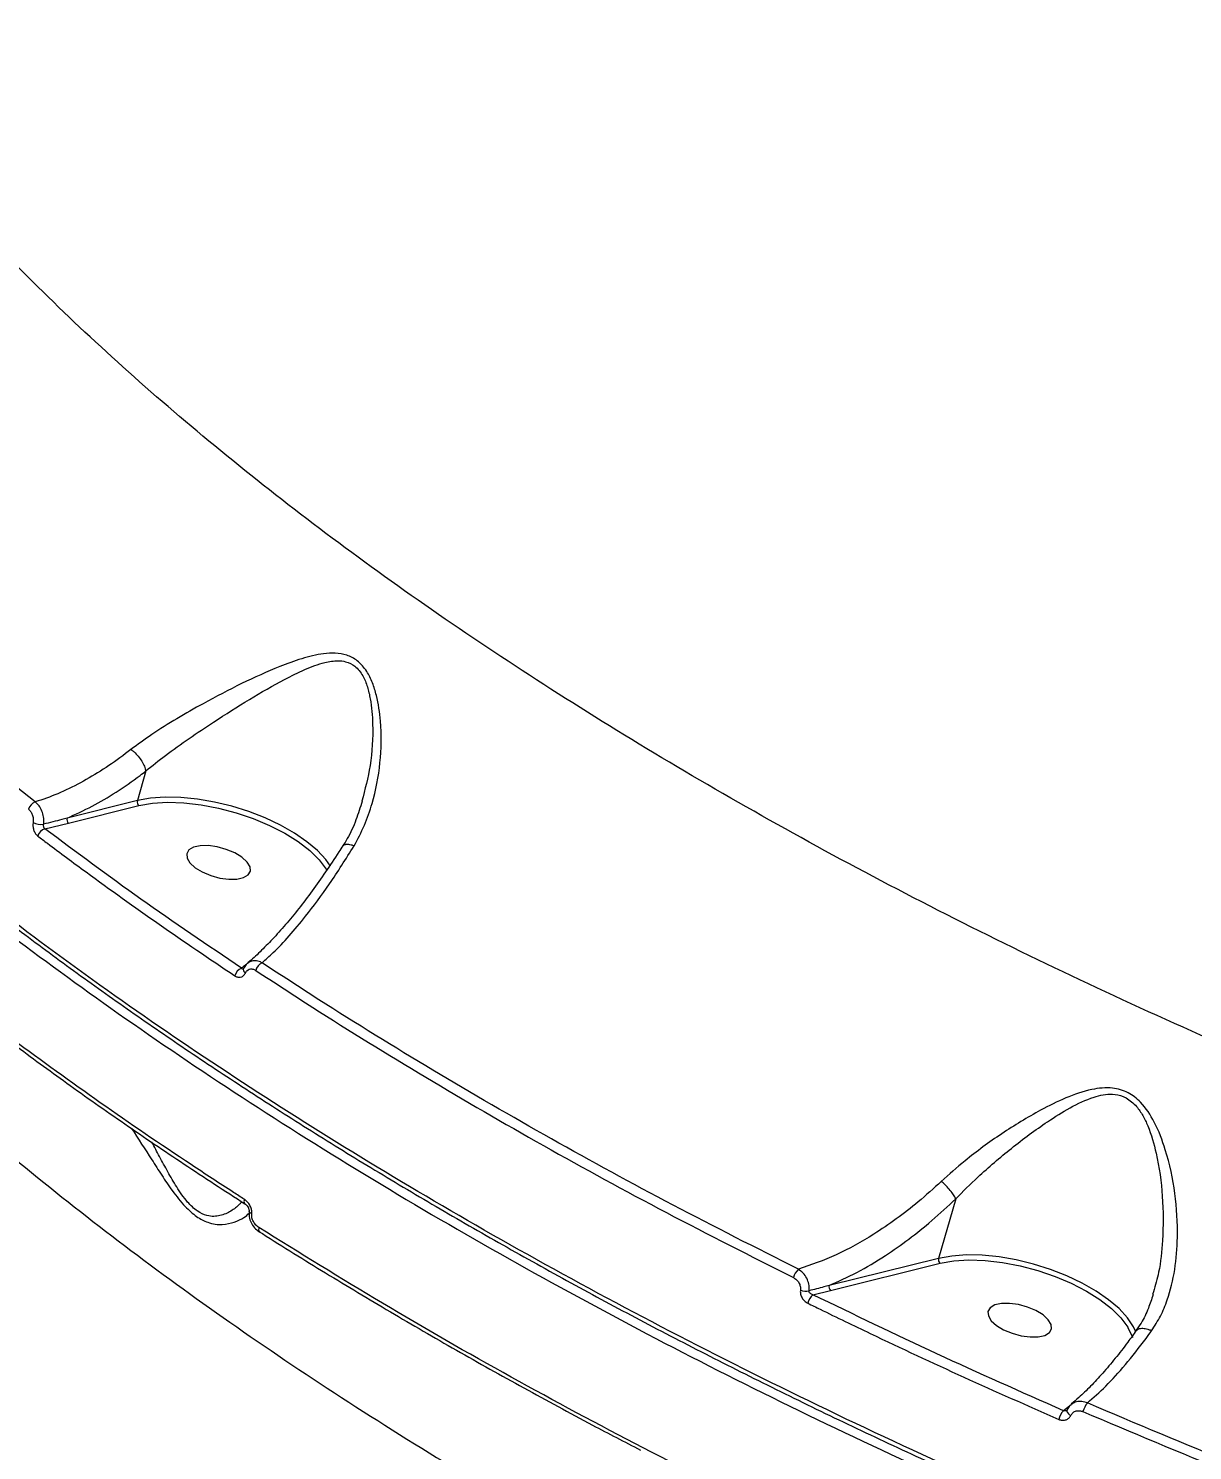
# Model space of a CAD drawing. Header units: millimetres. Extents: x -6879 to 7341, y -8047 to 7187.
# Drawn here: x -1284.6 to -1126.1, y 3109.1 to 3302.8 of the extents above; entities that cross this region are included whole.
import ezdxf

# ---------------------------------------------------------------- set-up
doc = ezdxf.new("R2010")
doc.units = ezdxf.units.MM
for name, color, linetype in [('DIKOM_ОБЪЕКТ', 7, 'Continuous'), ('DIKOM_РАЗМЕР_ЗОНА', 7, 'Continuous'), ('DIKOM_РАЗМЕР_ОБЪЕКТА', 7, 'Continuous')]:
    doc.layers.add(name, color=color, linetype=linetype)
doc.styles.add('style1', font='arial.ttf', dxfattribs={"width": 0.8})
doc.dimstyles.new('1-50', dxfattribs={"dimtxt": 300, "dimasz": 200, "dimexe": 100, "dimexo": 0, "dimgap": 100, "dimtad": 0, "dimdec": 0, "dimtxsty": 'style1', "dimcen": 0, "dimclrd": 7, "dimclre": 7, "dimadec": 1, "dimazin": 2, "dimtfac": 1, "dimtdec": 0, "dimtmove": 1, "dimatfit": 3, "dimfxl": 0, "dimlwd": 25, "dimlwe": 18, "dimarcsym": 0})

# ---------------------------------------------------------------- blocks, each defined once
blk = doc.blocks.new('*D20')
at = {"layer": 'Defpoints', "color": 0, "transparency": 16777216}
for p in [(-335.47, 4138.44), (-5198.79, -5966.88), (-1568.13, -5966.88)]:
    blk.add_point(p, dxfattribs=at)
at = {"layer": 'DIKOM_РАЗМЕР_ОБЪЕКТА', "color": 7, "lineweight": 18, "transparency": 16777216}
for p, q in [((-335.47, 4138.44), (-5298.79, 4138.44)), ((-1568.13, -5966.88), (-5298.79, -5966.88))]:
    blk.add_line(p, q, dxfattribs=at)
at = {"layer": 'DIKOM_РАЗМЕР_ОБЪЕКТА', "color": 7, "lineweight": 25, "transparency": 16777216}
for p, q in [((-5198.79, 3938.44), (-5198.79, -81.84)), ((-5198.79, -5766.88), (-5198.79, -1161.62))]:
    blk.add_line(p, q, dxfattribs=at)
at = {"layer": 'DIKOM_РАЗМЕР_ОБЪЕКТА', "color": 7, "transparency": 16777216}
for points in [[(-5232.12, 3938.44), (-5165.46, 3938.44), (-5198.79, 4138.44)], [(-5232.12, -5766.88), (-5165.46, -5766.88), (-5198.79, -5966.88)]]:
    blk.add_solid(points, dxfattribs=at)
at = {"layer": 'DIKOM_РАЗМЕР_ОБЪЕКТА', "color": 0, "transparency": 16777216, "insert": (-5198.79, -621.73), "char_height": 300, "attachment_point": 5, "rotation": 90, "style": 'style1'}
blk.add_mtext('10100', dxfattribs=at)
blk = doc.blocks.new('*D19')
at = {"layer": 'Defpoints', "color": 0, "transparency": 16777216}
for p in [(5624.04, 6094.27), (-4435.35, 2864.29), (5624.04, -2640.11)]:
    blk.add_point(p, dxfattribs=at)
at = {"layer": 'DIKOM_РАЗМЕР_ОБЪЕКТА', "color": 7, "lineweight": 18, "transparency": 16777216}
for p, q in [((-4435.35, 2864.29), (-4435.35, 6194.27)), ((5624.04, -2640.11), (5624.04, 6194.27))]:
    blk.add_line(p, q, dxfattribs=at)
at = {"layer": 'DIKOM_РАЗМЕР_ОБЪЕКТА', "color": 7, "lineweight": 25, "transparency": 16777216}
for p, q in [((-4235.35, 6094.27), (2113.67, 6094.27)), ((5424.04, 6094.27), (3193.46, 6094.27))]:
    blk.add_line(p, q, dxfattribs=at)
at = {"layer": 'DIKOM_РАЗМЕР_ОБЪЕКТА', "color": 7, "transparency": 16777216}
for points in [[(-4235.35, 6127.6), (-4235.35, 6060.94), (-4435.35, 6094.27)], [(5424.04, 6127.6), (5424.04, 6060.94), (5624.04, 6094.27)]]:
    blk.add_solid(points, dxfattribs=at)
at = {"layer": 'DIKOM_РАЗМЕР_ОБЪЕКТА', "color": 0, "transparency": 16777216, "insert": (2653.56, 6094.27), "char_height": 300, "attachment_point": 5, "style": 'style1'}
blk.add_mtext('10100', dxfattribs=at)
blk = doc.blocks.new('*D18')
at = {"layer": 'Defpoints', "color": 0, "transparency": 16777216}
for p in [(-342.29, 5666.7), (-6681.79, -8047.27), (-1651.48, -8047.27)]:
    blk.add_point(p, dxfattribs=at)
at = {"layer": 'DIKOM_РАЗМЕР_ЗОНА', "color": 7, "lineweight": 18, "transparency": 16777216}
for p, q in [((-342.29, 5666.7), (-6781.79, 5666.7)), ((-1651.48, -8047.27), (-6781.79, -8047.27))]:
    blk.add_line(p, q, dxfattribs=at)
at = {"layer": 'DIKOM_РАЗМЕР_ЗОНА', "color": 7, "lineweight": 25, "transparency": 16777216}
for p, q in [((-6681.79, 5466.7), (-6681.79, -340.84)), ((-6681.79, -7847.27), (-6681.79, -1420.62))]:
    blk.add_line(p, q, dxfattribs=at)
at = {"layer": 'DIKOM_РАЗМЕР_ЗОНА', "color": 7, "transparency": 16777216}
for points in [[(-6715.12, 5466.7), (-6648.46, 5466.7), (-6681.79, 5666.7)], [(-6715.12, -7847.27), (-6648.46, -7847.27), (-6681.79, -8047.27)]]:
    blk.add_solid(points, dxfattribs=at)
at = {"layer": 'DIKOM_РАЗМЕР_ЗОНА', "color": 0, "transparency": 16777216, "insert": (-6681.79, -880.73), "char_height": 300, "attachment_point": 5, "rotation": 90, "style": 'style1'}
blk.add_mtext('13700', dxfattribs=at)
blk = doc.blocks.new('*D17')
at = {"layer": 'Defpoints', "color": 0, "transparency": 16777216}
for p in [(-5935.35, 6990.27), (-5935.35, 998.27), (7340.79, -2830.86)]:
    blk.add_point(p, dxfattribs=at)
at = {"layer": 'DIKOM_РАЗМЕР_ЗОНА', "color": 7, "lineweight": 18, "transparency": 16777216}
for p, q in [((-5935.35, 998.27), (-5935.35, 7090.27)), ((7340.79, -2830.86), (7340.79, 7090.27))]:
    blk.add_line(p, q, dxfattribs=at)
at = {"layer": 'DIKOM_РАЗМЕР_ЗОНА', "color": 7, "lineweight": 25, "transparency": 16777216}
for p, q in [((-5735.35, 6990.27), (2016.67, 6990.27)), ((7140.79, 6990.27), (3096.46, 6990.27))]:
    blk.add_line(p, q, dxfattribs=at)
at = {"layer": 'DIKOM_РАЗМЕР_ЗОНА', "color": 7, "transparency": 16777216}
for points in [[(-5735.35, 7023.6), (-5735.35, 6956.94), (-5935.35, 6990.27)], [(7140.79, 7023.6), (7140.79, 6956.94), (7340.79, 6990.27)]]:
    blk.add_solid(points, dxfattribs=at)
at = {"layer": 'DIKOM_РАЗМЕР_ЗОНА', "color": 0, "transparency": 16777216, "insert": (2556.56, 6990.27), "char_height": 300, "attachment_point": 5, "style": 'style1'}
blk.add_mtext('13300', dxfattribs=at)

msp = doc.modelspace()

# ---------------------------------------------------------------- linework, layer by layer
at = {"layer": 'DIKOM_ОБЪЕКТ', "color": 7, "linetype": 'Continuous', "lineweight": 15}
for p, q in [((-1268.64, 3201.64), (-1269.8, 3197.6)), ((-1269.8, 3197.6), (-1279.38, 3195.22)), ((-1279.16, 3194.55), (-1269.59, 3196.93)), ((-1282.39, 3193.77), (-1279.16, 3194.55)), ((-1158.34, 3143.35), (-1160.67, 3135.24)), ((-1254.55, 3141.68), (-1254.56, 3141.48)), ((-1253.15, 3138.82), (-1253.12, 3138.81)), ((-1160.67, 3135.24), (-1175.59, 3131.54)), ((-1175.37, 3130.87), (-1160.45, 3134.57)), ((-1177.78, 3130.29), (-1175.37, 3130.87)), ((-1131.41, 3130.68), (-1131.51, 3130.31)), ((-1142.63, 3115.27), (-1143.67, 3114.49))]:
    msp.add_line(p, q, dxfattribs=at)
at = {"layer": 'DIKOM_ОБЪЕКТ', "color": 7, "linetype": 'Continuous', "lineweight": 15, "flags": 128}
for points in [[(-1243.49, 3188.66), (-1244.13, 3189.56), (-1245.27, 3190.8), (-1246.7, 3192.01), (-1248.39, 3193.17), (-1250.3, 3194.26), (-1252.39, 3195.24), (-1254.61, 3196.1), (-1256.92, 3196.83), (-1259.27, 3197.39), (-1261.6, 3197.79), (-1263.86, 3198.02), (-1266.02, 3198.06), (-1268.01, 3197.92), (-1269.8, 3197.6)], [(-1269.59, 3196.93), (-1267.75, 3197.25), (-1265.69, 3197.38), (-1263.47, 3197.31), (-1261.13, 3197.04), (-1258.74, 3196.59), (-1256.34, 3195.96), (-1254.01, 3195.17), (-1251.78, 3194.23), (-1249.73, 3193.17), (-1247.89, 3192.02), (-1246.31, 3190.8), (-1245.03, 3189.54), (-1244.08, 3188.27), (-1244.01, 3188.16)], [(-1263.08, 3190.37), (-1263.03, 3189.76), (-1262.63, 3189.11), (-1261.92, 3188.46), (-1260.95, 3187.88), (-1259.8, 3187.39), (-1258.56, 3187.05), (-1257.34, 3186.88), (-1256.23, 3186.9), (-1255.33, 3187.11), (-1254.7, 3187.48), (-1254.4, 3187.98), (-1254.45, 3188.59), (-1254.85, 3189.24), (-1255.56, 3189.89), (-1256.54, 3190.48), (-1257.68, 3190.96), (-1258.92, 3191.3), (-1260.14, 3191.47), (-1261.25, 3191.45), (-1262.15, 3191.25), (-1262.78, 3190.88), (-1263.08, 3190.37)], [(-1255.35, 3174.7), (-1255.36, 3174.67), (-1255.37, 3174.63)], [(-1255.24, 3143.29), (-1255.27, 3143.13), (-1255.28, 3142.98), (-1255.26, 3142.85), (-1255.22, 3142.75), (-1255.15, 3142.68), (-1255.14, 3142.66)], [(-1254.22, 3141.33), (-1254.31, 3141.38), (-1254.39, 3141.42), (-1254.45, 3141.46), (-1254.5, 3141.51), (-1254.54, 3141.56), (-1254.57, 3141.61), (-1254.58, 3141.65), (-1254.58, 3141.7)], [(-1253.24, 3139.45), (-1253.27, 3139.29), (-1253.28, 3139.15), (-1253.27, 3139.02), (-1253.23, 3138.92), (-1253.17, 3138.84), (-1253.15, 3138.82)], [(-1133.85, 3125.32), (-1134.13, 3125.91), (-1134.95, 3127.15), (-1136.08, 3128.39), (-1137.51, 3129.61), (-1139.19, 3130.78), (-1141.1, 3131.87), (-1143.19, 3132.86), (-1145.42, 3133.73), (-1147.74, 3134.46), (-1150.09, 3135.03), (-1152.43, 3135.43), (-1154.71, 3135.66), (-1156.87, 3135.7), (-1158.87, 3135.56), (-1160.67, 3135.24)], [(-1160.45, 3134.57), (-1158.61, 3134.89), (-1156.54, 3135.02), (-1154.31, 3134.95), (-1151.96, 3134.68), (-1149.56, 3134.22), (-1147.16, 3133.59), (-1144.81, 3132.79), (-1142.59, 3131.84), (-1140.53, 3130.78), (-1138.69, 3129.62), (-1137.12, 3128.39), (-1135.84, 3127.12), (-1134.9, 3125.85), (-1134.87, 3125.8)], [(-1153.94, 3128.01), (-1153.89, 3127.41), (-1153.5, 3126.75), (-1152.78, 3126.11), (-1151.81, 3125.52), (-1150.66, 3125.03), (-1149.43, 3124.69), (-1148.21, 3124.53), (-1147.1, 3124.55), (-1146.2, 3124.75), (-1145.57, 3125.12), (-1145.27, 3125.63), (-1145.32, 3126.23), (-1145.72, 3126.88), (-1146.43, 3127.53), (-1147.4, 3128.12), (-1148.55, 3128.6), (-1149.79, 3128.94), (-1151.01, 3129.11), (-1152.11, 3129.09), (-1153.02, 3128.89), (-1153.64, 3128.52), (-1153.94, 3128.01)], [(-1134.87, 3125.8), (-1134.32, 3124.6), (-1134.27, 3124.44)], [(-1143.18, 3114.59), (-1143.2, 3114.52), (-1143.19, 3114.41), (-1143.15, 3114.3), (-1143.07, 3114.18), (-1142.96, 3114.05), (-1142.82, 3113.94), (-1142.66, 3113.83)]]:
    msp.add_lwpolyline(points, dxfattribs=at)
at = {"layer": 'DIKOM_ОБЪЕКТ', "color": 7, "linetype": 'Continuous', "lineweight": 15}
for centre, radius, start, end in [((-1283.21, 3196.02), 1.48, 109.3477, 163.7657), ((-1269.18, 3197.43), 0.644, 164.7721, 231.1386), ((-1278.76, 3195.05), 0.644, 164.7737, 231.1369), ((-1282.95, 3196.77), 2.41, 244.1507, 278.9793), ((-1281.94, 3192.37), 1.47, 107.7617, 164.1655), ((-1252.1, 3174.03), 1.64, 116.0566, 164.3933), ((-1254.98, 3173.31), 1.6, 113.6453, 164.7415), ((-1254.73, 3174.64), 0.645, 180.3998, 235.6093), ((-1160.05, 3135.07), 0.645, 164.8349, 231.1134), ((-1178.21, 3132.03), 2.32, 131.8249, 165.037), ((-1174.97, 3131.37), 0.645, 164.8064, 231.105), ((-1178.77, 3132.95), 2.18, 250.842, 282.2151), ((-1176.29, 3128.56), 2.28, 130.7961, 165.4783), ((-1138.01, 3113.56), 3.1, 140.4236, 164.9547), ((-1141.49, 3112.56), 2.91, 138.5113, 165.3473)]:
    msp.add_arc(centre, radius, start, end, dxfattribs=at)
for points, knots in [([(-871.42, 3099.73), (-877.34, 3100.29), (-889.18, 3101.43), (-907.2, 3103.72), (-925.33, 3106.44), (-943.82, 3109.67), (-962.61, 3113.4), (-981.67, 3117.67), (-1000.69, 3122.39), (-1020.26, 3127.73), (-1040.31, 3133.75), (-1060.8, 3140.48), (-1081.02, 3147.71), (-1100.88, 3155.39), (-1120.29, 3163.5), (-1139.17, 3172.01), (-1157.47, 3180.89), (-1175.17, 3190.14), (-1192.25, 3199.73), (-1208.62, 3209.6), (-1224.22, 3219.73), (-1238.96, 3230.06), (-1252.82, 3240.58), (-1265.78, 3251.27), (-1277.83, 3262.11), (-1288.91, 3273.04), (-1298.97, 3284.01), (-1308.13, 3295.2), (-1316.29, 3306.57), (-1323.38, 3318.09), (-1329.24, 3329.54), (-1333.79, 3340.85), (-1337.16, 3352.02), (-1338.3, 3359.28), (-1338.87, 3362.9)], [0, 0, 0, 0, 0.027767, 0.055566, 0.083366, 0.111132, 0.140037, 0.16898, 0.197923, 0.226828, 0.258637, 0.290548, 0.32251, 0.354472, 0.386382, 0.418192, 0.449895, 0.4817, 0.513556, 0.545411, 0.577215, 0.608919, 0.640548, 0.672276, 0.704055, 0.735834, 0.767563, 0.799191, 0.832594, 0.866027, 0.89943, 0.932943, 0.966486, 1, 1, 1, 1]), ([(-1390.64, 3323.44), (-1390.5, 3322.24), (-1390.15, 3319.22), (-1389.25, 3314.32), (-1387.97, 3308.73), (-1386.37, 3303.1), (-1384.46, 3297.4), (-1382.25, 3291.65), (-1379.73, 3285.84), (-1376.91, 3279.98), (-1373.78, 3274.08), (-1370.37, 3268.17), (-1366.68, 3262.26), (-1362.72, 3256.37), (-1358.49, 3250.48), (-1353.98, 3244.59), (-1349.19, 3238.71), (-1344.12, 3232.83), (-1338.78, 3226.95), (-1333.16, 3221.07), (-1327.25, 3215.18), (-1321.06, 3209.29), (-1314.61, 3203.41), (-1307.91, 3197.56), (-1301, 3191.78), (-1293.88, 3186.05), (-1286.54, 3180.39), (-1279, 3174.79), (-1271.24, 3169.24), (-1263.26, 3163.75), (-1255.06, 3158.31), (-1246.65, 3152.92), (-1238, 3147.58), (-1229.13, 3142.29), (-1220.05, 3137.06), (-1210.79, 3131.91), (-1201.39, 3126.85), (-1191.87, 3121.91), (-1182.22, 3117.08), (-1172.45, 3112.35), (-1162.55, 3107.72), (-1152.52, 3103.2), (-1142.35, 3098.77), (-1132.04, 3094.45), (-1121.59, 3090.23), (-1111, 3086.1), (-1100.27, 3082.07), (-1089.44, 3078.17), (-1078.56, 3074.39), (-1067.65, 3070.75), (-1056.72, 3067.26), (-1045.77, 3063.91), (-1034.78, 3060.7), (-1023.76, 3057.63), (-1012.71, 3054.69), (-1001.62, 3051.89), (-990.48, 3049.23), (-979.3, 3046.7), (-968.08, 3044.31), (-956.84, 3042.06), (-945.64, 3039.97), (-934.51, 3038.03), (-923.46, 3036.26), (-912.5, 3034.65), (-901.6, 3033.2), (-890.78, 3031.9), (-880.03, 3030.77), (-869.34, 3029.79), (-858.71, 3028.97), (-848.14, 3028.31), (-837.63, 3027.81), (-827.89, 3027.48), (-821.72, 3027.39), (-818.98, 3027.34)], [0, 0, 0, 0, 0.009264, 0.023336, 0.037414, 0.051507, 0.065631, 0.079803, 0.094036, 0.108346, 0.122702, 0.137003, 0.151234, 0.165412, 0.179551, 0.193669, 0.20778, 0.221898, 0.236038, 0.250212, 0.26444, 0.278734, 0.293092, 0.307428, 0.321679, 0.33587, 0.350016, 0.364133, 0.378239, 0.392348, 0.406473, 0.420628, 0.43483, 0.449095, 0.463434, 0.477775, 0.492042, 0.506244, 0.520396, 0.534516, 0.548618, 0.56272, 0.576833, 0.590973, 0.605155, 0.619396, 0.63371, 0.648053, 0.662341, 0.676558, 0.690722, 0.704848, 0.718952, 0.733051, 0.747159, 0.761288, 0.775455, 0.789675, 0.803965, 0.818311, 0.832628, 0.846866, 0.861045, 0.875182, 0.889293, 0.903393, 0.9175, 0.931623, 0.945779, 0.959983, 0.974254, 0.988595, 1, 1, 1, 1]), ([(-818.57, 3027.82), (-822.64, 3027.9), (-833.6, 3028.1), (-851.86, 3028.97), (-873.39, 3030.6), (-895.48, 3032.92), (-918.06, 3035.92), (-941.06, 3039.63), (-964, 3043.95), (-986.77, 3048.87), (-1009.32, 3054.33), (-1032.02, 3060.43), (-1054.78, 3067.17), (-1077.52, 3074.54), (-1099.76, 3082.39), (-1121.41, 3090.67), (-1142.44, 3099.33), (-1163.18, 3108.53), (-1183.55, 3118.24), (-1203.47, 3128.45), (-1222.5, 3138.94), (-1240.59, 3149.65), (-1257.72, 3160.54), (-1274.18, 3171.8), (-1289.86, 3183.39), (-1304.71, 3195.29), (-1318.39, 3207.23), (-1330.87, 3219.16), (-1342.18, 3231.06), (-1352.49, 3243.11), (-1361.73, 3255.27), (-1369.83, 3267.51), (-1376.32, 3279.05), (-1381.4, 3289.86), (-1385.29, 3299.95), (-1388.19, 3309.93), (-1389.93, 3317.87), (-1390.37, 3322.41), (-1390.49, 3323.73)], [0, 0, 0, 0, 0.016921, 0.045587, 0.074275, 0.10294, 0.132439, 0.161961, 0.191459, 0.220124, 0.248812, 0.277478, 0.306976, 0.336498, 0.365997, 0.394662, 0.42335, 0.452016, 0.481514, 0.511036, 0.540534, 0.5692, 0.597888, 0.626553, 0.656052, 0.685574, 0.715072, 0.743738, 0.772425, 0.801091, 0.830589, 0.860111, 0.88961, 0.914559, 0.939537, 0.964515, 0.98973, 1, 1, 1, 1]), ([(-1379.15, 3282.38), (-1378.02, 3280.07), (-1374.95, 3273.85), (-1368.96, 3263.63), (-1360.91, 3251.73), (-1351.6, 3239.68), (-1341.03, 3227.52), (-1329.21, 3215.28), (-1316.39, 3203.25), (-1302.64, 3191.45), (-1288.06, 3179.92), (-1272.39, 3168.47), (-1255.66, 3157.14), (-1237.89, 3145.97), (-1219.47, 3135.22), (-1200.49, 3124.9), (-1181.02, 3115.04), (-1160.77, 3105.48), (-1139.75, 3096.26), (-1118.04, 3087.42), (-1096.35, 3079.25), (-1074.8, 3071.75), (-1053.47, 3064.91), (-1031.75, 3058.5), (-1009.69, 3052.58), (-987.37, 3047.18), (-964.96, 3042.34), (-942.54, 3038.09), (-920.17, 3034.45), (-897.78, 3031.42), (-875.46, 3029.03), (-853.28, 3027.3), (-831.73, 3026.28), (-810.87, 3025.94), (-790.74, 3026.27), (-771.02, 3027.27), (-751.79, 3028.96), (-733.15, 3031.37), (-716.49, 3034.2), (-706.4, 3036.47), (-701.93, 3037.47)], [0, 0, 0, 0, 0.015652, 0.042167, 0.068704, 0.09522, 0.122506, 0.149814, 0.1771, 0.203616, 0.230153, 0.256669, 0.283955, 0.311263, 0.338549, 0.365065, 0.391602, 0.418118, 0.445404, 0.472712, 0.499999, 0.52556, 0.551139, 0.576701, 0.602949, 0.629218, 0.655466, 0.681983, 0.708519, 0.735035, 0.762321, 0.78963, 0.816916, 0.843432, 0.869969, 0.896485, 0.923771, 0.951079, 0.978365, 1, 1, 1, 1]), ([(-1283.7, 3197.42), (-1288.35, 3201.05), (-1297.65, 3208.32), (-1310.52, 3219.45), (-1322.64, 3230.71), (-1329.92, 3238.3), (-1333.56, 3242.1)], [0, 0, 0, 0, 0.248596, 0.497189, 0.748597, 1, 1, 1, 1]), ([(-1240.29, 3191.43), (-1239.79, 3192.35), (-1238.8, 3194.2), (-1237.52, 3197.96), (-1236.58, 3202.73), (-1236.51, 3207.74), (-1237.04, 3211.41), (-1237.74, 3213.67), (-1238.55, 3215.33), (-1239.73, 3216.7), (-1241.24, 3217.49), (-1242.83, 3217.74), (-1244.88, 3217.61), (-1247.41, 3217), (-1251.1, 3215.63), (-1255.58, 3213.61), (-1260.3, 3211.14), (-1264.42, 3208.79), (-1267.79, 3206.69), (-1269.75, 3205.25), (-1270.67, 3204.57)], [0, 0, 0, 0, 0.051929, 0.10389, 0.195155, 0.286404, 0.343702, 0.373133, 0.402472, 0.436683, 0.467111, 0.496978, 0.526968, 0.580891, 0.634953, 0.726589, 0.818131, 0.881057, 0.943892, 1, 1, 1, 1]), ([(-1268.64, 3201.65), (-1268.64, 3201.65), (-1267.79, 3202.35), (-1265.88, 3203.86), (-1262.75, 3206.09), (-1258.9, 3208.66), (-1254.53, 3211.44), (-1250.4, 3213.8), (-1247.01, 3215.51), (-1244.59, 3216.41), (-1242.71, 3216.72), (-1241.31, 3216.57), (-1240.07, 3215.97), (-1239.06, 3214.69), (-1238.43, 3213.11), (-1237.92, 3210.91), (-1237.63, 3207.3), (-1237.9, 3202.55), (-1238.8, 3199.12), (-1239.22, 3197.51)], [0, 0, 0, 0, 0.000036, 0.063835, 0.136359, 0.20898, 0.31494, 0.420984, 0.48207, 0.542979, 0.583287, 0.607033, 0.638224, 0.673505, 0.705195, 0.73703, 0.801459, 0.906715, 1, 1, 1, 1]), ([(-1270.67, 3204.57), (-1270.91, 3204.38), (-1272.17, 3203.41), (-1274.46, 3201.81), (-1277.55, 3199.98), (-1280.66, 3198.46), (-1282.68, 3197.77), (-1283.7, 3197.42)], [0, 0, 0, 0, 0.056392, 0.288293, 0.522766, 0.760002, 1, 1, 1, 1]), ([(-1270.67, 3204.57), (-1270.64, 3204.55), (-1270.5, 3204.45), (-1270.16, 3204.17), (-1269.67, 3203.66), (-1269.17, 3202.97), (-1268.79, 3202.26), (-1268.69, 3201.85), (-1268.64, 3201.65)], [0, 0, 0, 0, 0.035008, 0.155231, 0.366448, 0.577623, 0.788811, 1, 1, 1, 1]), ([(-1279.38, 3195.22), (-1278.24, 3195.74), (-1276.03, 3196.73), (-1272.68, 3198.72), (-1270.24, 3200.41), (-1268.9, 3201.44), (-1268.64, 3201.64)], [0, 0, 0, 0, 0.320825, 0.62236, 0.927227, 1, 1, 1, 1]), ([(-1268.64, 3201.64), (-1268.64, 3201.65), (-1268.64, 3201.65), (-1268.64, 3201.65), (-1268.64, 3201.65)], [0, 0, 0, 0, 0.677022, 1, 1, 1, 1]), ([(-1336.75, 3200.23), (-1333.9, 3196.57), (-1328.17, 3189.23), (-1318.24, 3178.22), (-1307.36, 3167.25), (-1295.5, 3156.35), (-1282.72, 3145.58), (-1269.07, 3134.98), (-1254.53, 3124.56), (-1239.16, 3114.35), (-1223.01, 3104.36), (-1206.15, 3094.65), (-1188.67, 3085.26), (-1170.61, 3076.22), (-1151.98, 3067.55), (-1132.84, 3059.26), (-1113.24, 3051.38), (-1093.28, 3043.93), (-1073.05, 3036.95), (-1052.61, 3030.47), (-1031.98, 3024.51), (-1011.19, 3019.06), (-990.34, 3014.14), (-969.51, 3009.77), (-948.79, 3005.98), (-928.25, 3002.76), (-907.92, 3000.15), (-887.82, 2998.14), (-868.04, 2996.72), (-848.66, 2995.91), (-829.77, 2995.7), (-812.82, 2996.07), (-797.66, 2996.86), (-788.75, 2997.64), (-784.3, 2998.03)], [0, 0, 0, 0, 0.0315564, 0.0632126, 0.0949195, 0.1266264, 0.1582826, 0.1898393, 0.2213971, 0.2530543, 0.2847621, 0.3164699, 0.348127, 0.3796848, 0.411265, 0.4429441, 0.4746741, 0.5064039, 0.5380836, 0.5696639, 0.601295, 0.6330254, 0.6648062, 0.6965876, 0.7283184, 0.7599498, 0.7916592, 0.8234678, 0.8553268, 0.8871861, 0.9189951, 0.9507051, 0.9753526, 1, 1, 1, 1]), ([(-1282.57, 3194.39), (-1282.56, 3194.44), (-1282.52, 3194.76), (-1282.54, 3195.38), (-1282.77, 3196.2), (-1283.16, 3196.94), (-1283.52, 3197.26), (-1283.7, 3197.42)], [0, 0, 0, 0, 0.048512, 0.286724, 0.524685, 0.762282, 1, 1, 1, 1]), ([(-1239.18, 3197.51), (-1239.44, 3196.66), (-1240, 3194.9), (-1240.9, 3192.87), (-1241.62, 3191.75), (-1241.83, 3191.42)], [0, 0, 0, 0, 0.395738, 0.820959, 1, 1, 1, 1]), ([(-1284.63, 3196.43), (-1284.53, 3196.34), (-1284.32, 3196.14), (-1284.09, 3195.7), (-1283.97, 3195.2), (-1283.96, 3194.82), (-1283.99, 3194.63), (-1284, 3194.6)], [0, 0, 0, 0, 0.237812, 0.475533, 0.713515, 0.951537, 1, 1, 1, 1]), ([(-1279.38, 3195.22), (-1279.61, 3195.16), (-1280.67, 3194.87), (-1281.74, 3194.6), (-1282.57, 3194.39)], [0, 0, 0, 0, 0.218541, 1, 1, 1, 1]), ([(-1284, 3194.6), (-1284, 3194.57), (-1284.03, 3194.38), (-1284.02, 3194.01), (-1283.9, 3193.51), (-1283.67, 3193.07), (-1283.46, 3192.87), (-1283.36, 3192.77)], [0, 0, 0, 0, 0.047933, 0.285641, 0.52364, 0.761772, 1, 1, 1, 1]), ([(-1282.39, 3193.77), (-1282.42, 3193.81), (-1282.49, 3193.87), (-1282.55, 3194.02), (-1282.58, 3194.19), (-1282.58, 3194.31), (-1282.57, 3194.38), (-1282.57, 3194.39)], [0, 0, 0, 0, 0.238596, 0.476984, 0.714967, 0.952189, 1, 1, 1, 1]), ([(-1255.62, 3174.77), (-1260.24, 3177.9), (-1269.48, 3184.15), (-1278.08, 3190.56), (-1282.39, 3193.77)], [0, 0, 0, 0, 0.499452, 1, 1, 1, 1]), ([(-1283.36, 3192.77), (-1282.92, 3192.45), (-1280.76, 3190.81), (-1275.33, 3186.79), (-1266.91, 3180.74), (-1259.99, 3176.07), (-1256.52, 3173.73)], [0, 0, 0, 0, 0.050768, 0.253855, 0.6267, 1, 1, 1, 1]), ([(-1241.83, 3191.45), (-1242, 3191.17), (-1242.77, 3189.93), (-1244.16, 3187.86), (-1245.99, 3185.27), (-1247.82, 3182.87), (-1249.63, 3180.67), (-1251.4, 3178.69), (-1253.09, 3176.99), (-1254.22, 3175.93), (-1254.76, 3175.51), (-1254.79, 3175.49)], [0, 0, 0, 0, 0.038826, 0.173074, 0.308807, 0.445635, 0.583046, 0.720244, 0.856444, 0.990883, 1, 1, 1, 1]), ([(-1252.82, 3175.51), (-1252.32, 3175.96), (-1251.12, 3177.02), (-1249.14, 3179.11), (-1246.58, 3182.16), (-1243.6, 3186.17), (-1241.4, 3189.66), (-1240.29, 3191.43)], [0, 0, 0, 0, 0.1301714, 0.3081407, 0.4882752, 0.7408517, 1, 1, 1, 1]), ([(-1240.29, 3191.43), (-1240.31, 3191.44), (-1240.56, 3191.53), (-1241.02, 3191.64), (-1241.54, 3191.64), (-1241.71, 3191.49), (-1241.79, 3191.43)], [0, 0, 0, 0, 0.0353343, 0.3541756, 0.6848121, 1, 1, 1, 1]), ([(-1252.82, 3175.51), (-1252.89, 3175.55), (-1253.19, 3175.7), (-1253.72, 3175.82), (-1254.33, 3175.75), (-1254.63, 3175.53), (-1254.76, 3175.44)], [0, 0, 0, 0, 0.109401, 0.439764, 0.760695, 1, 1, 1, 1]), ([(-1179.76, 3133.76), (-1185.48, 3136.65), (-1196.94, 3142.44), (-1213.53, 3151.51), (-1229.64, 3160.84), (-1242.68, 3168.89), (-1250.25, 3173.83), (-1252.82, 3175.51)], [0, 0, 0, 0, 0.220311, 0.440624, 0.663085, 0.885547, 1, 1, 1, 1]), ([(-1256.52, 3173.73), (-1256.48, 3173.7), (-1256.31, 3173.6), (-1256, 3173.51), (-1255.63, 3173.55), (-1255.3, 3173.75), (-1255.16, 3173.98), (-1255.09, 3174.1)], [0, 0, 0, 0, 0.07961, 0.319585, 0.549812, 0.774883, 1, 1, 1, 1]), ([(-1254.98, 3175.27), (-1255, 3175.25), (-1255.22, 3175.08), (-1255.43, 3174.92), (-1255.62, 3174.77)], [0, 0, 0, 0, 0.120016, 1, 1, 1, 1]), ([(-1255.35, 3174.69), (-1255.37, 3174.68), (-1255.42, 3174.64), (-1255.51, 3174.66), (-1255.58, 3174.71), (-1255.61, 3174.76), (-1255.62, 3174.77)], [0, 0, 0, 0, 0.215148, 0.532294, 0.881983, 1, 1, 1, 1]), ([(-1255.33, 3174.76), (-1255.34, 3174.73), (-1255.36, 3174.68), (-1255.36, 3174.68), (-1255.37, 3174.68)], [0, 0, 0, 0, 0.510118, 1, 1, 1, 1]), ([(-1254.78, 3175.41), (-1254.84, 3175.37), (-1255.1, 3175.2), (-1255.24, 3174.91), (-1255.35, 3174.7)], [0, 0, 0, 0, 0.260306, 1, 1, 1, 1]), ([(-1255.09, 3174.1), (-1255.02, 3174.22), (-1254.89, 3174.46), (-1254.56, 3174.65), (-1254.19, 3174.69), (-1253.89, 3174.6), (-1253.72, 3174.5), (-1253.68, 3174.47)], [0, 0, 0, 0, 0.226371, 0.452706, 0.682336, 0.920749, 1, 1, 1, 1]), ([(-1253.68, 3174.47), (-1251.1, 3172.79), (-1243.57, 3167.87), (-1230.6, 3159.87), (-1214.52, 3150.54), (-1197.84, 3141.42), (-1186.25, 3135.56), (-1180.45, 3132.63)], [0, 0, 0, 0, 0.114455, 0.334766, 0.555075, 0.777539, 1, 1, 1, 1]), ([(-1255.24, 3143.29), (-1255.72, 3143.6), (-1258.16, 3145.17), (-1264.8, 3149.52), (-1274.96, 3156.42), (-1282.81, 3162.15), (-1286.74, 3165.02)], [0, 0, 0, 0, 0.044141, 0.220719, 0.610017, 1, 1, 1, 1]), ([(-1286.61, 3164.39), (-1284.23, 3162.63), (-1279.3, 3159), (-1271.55, 3153.56), (-1263.47, 3148.07), (-1257.91, 3144.46), (-1255.14, 3142.66)], [0, 0, 0, 0, 0.238275, 0.493, 0.746861, 1, 1, 1, 1]), ([(-1131.65, 3125.38), (-1131.23, 3126.04), (-1130.39, 3127.34), (-1129.27, 3130.1), (-1128.4, 3133.68), (-1128.02, 3138.56), (-1128.33, 3144.09), (-1129.46, 3149.41), (-1131.06, 3153.63), (-1132.8, 3156.34), (-1134.83, 3157.95), (-1137.17, 3158.61), (-1140.1, 3158.3), (-1143.37, 3157.17), (-1147.46, 3155.12), (-1152.1, 3152.29), (-1156.67, 3148.96), (-1159.24, 3146.67), (-1160.31, 3145.72)], [0, 0, 0, 0, 0.040431, 0.080882, 0.150957, 0.221147, 0.313922, 0.406692, 0.468098, 0.518438, 0.55094, 0.585741, 0.630831, 0.689217, 0.74783, 0.841261, 0.93458, 1, 1, 1, 1]), ([(-1158.34, 3143.36), (-1158.33, 3143.36), (-1157.37, 3144.34), (-1154.93, 3146.75), (-1150.74, 3150.32), (-1146.52, 3153.47), (-1142.77, 3155.81), (-1139.85, 3157.22), (-1137.34, 3157.74), (-1135.84, 3157.45), (-1134.71, 3156.91), (-1133.73, 3156.06), (-1132.82, 3154.69), (-1131.82, 3152.59), (-1130.78, 3148.92), (-1130.06, 3143.65), (-1130.06, 3138.19), (-1130.5, 3133.8), (-1131.15, 3131.56), (-1131.41, 3130.68)], [0, 0, 0, 0, 0.000068, 0.0747, 0.18009, 0.288405, 0.353148, 0.419026, 0.466688, 0.493995, 0.502063, 0.535184, 0.561764, 0.589109, 0.657392, 0.761916, 0.869065, 0.948336, 1, 1, 1, 1]), ([(-1270.59, 3152.94), (-1269.67, 3151.53), (-1268.32, 3149.44), (-1266.48, 3146.56), (-1265, 3144.37), (-1263.42, 3142.36), (-1261.74, 3140.85), (-1259.95, 3139.94), (-1258.16, 3139.77), (-1256.55, 3140.15), (-1255.32, 3140.73), (-1254.79, 3141.2), (-1254.57, 3141.4)], [0, 0, 0, 0, 0.170001, 0.252089, 0.335252, 0.428755, 0.503721, 0.578764, 0.688903, 0.801166, 0.91587, 1, 1, 1, 1]), ([(-1255.59, 3142.96), (-1255.68, 3142.84), (-1256.06, 3142.37), (-1257.02, 3141.64), (-1258.45, 3140.99), (-1260.05, 3140.87), (-1261.64, 3141.58), (-1263.11, 3142.99), (-1264.44, 3144.91), (-1265.66, 3147.03), (-1266.77, 3149.1), (-1267.48, 3150.42), (-1267.83, 3151.07)], [0, 0, 0, 0, 0.046389, 0.18178, 0.316803, 0.441685, 0.523315, 0.604717, 0.710037, 0.807346, 0.904869, 1, 1, 1, 1]), ([(-1160.31, 3145.72), (-1161.34, 3144.78), (-1163.35, 3142.95), (-1166.43, 3140.57), (-1170.16, 3138.04), (-1174.67, 3135.52), (-1178.05, 3134.35), (-1179.76, 3133.76)], [0, 0, 0, 0, 0.164797, 0.318445, 0.473522, 0.733305, 1, 1, 1, 1]), ([(-1158.34, 3143.36), (-1158.42, 3143.53), (-1158.59, 3143.87), (-1159.07, 3144.5), (-1159.62, 3145.11), (-1160.05, 3145.51), (-1160.27, 3145.69), (-1160.31, 3145.72)], [0, 0, 0, 0, 0.243993, 0.4879894, 0.7320038, 0.957104, 1, 1, 1, 1]), ([(-1254.22, 3141.33), (-1254.22, 3141.5), (-1254.21, 3141.83), (-1254.39, 3142.36), (-1254.71, 3142.86), (-1255.03, 3143.15), (-1255.21, 3143.28), (-1255.24, 3143.29)], [0, 0, 0, 0, 0.214782, 0.425917, 0.681748, 0.964156, 1, 1, 1, 1]), ([(-1255.14, 3142.66), (-1255.12, 3142.65), (-1255.02, 3142.59), (-1254.85, 3142.42), (-1254.69, 3142.17), (-1254.61, 3141.97), (-1254.58, 3141.83), (-1254.57, 3141.72), (-1254.58, 3141.69), (-1254.58, 3141.67)], [0, 0, 0, 0, 0.072312, 0.390139, 0.610818, 0.753558, 0.854578, 0.93233, 1, 1, 1, 1]), ([(-1175.59, 3131.54), (-1174.33, 3132.1), (-1171.78, 3133.24), (-1168.13, 3135.43), (-1164.72, 3137.82), (-1161.51, 3140.38), (-1159.41, 3142.34), (-1158.34, 3143.35)], [0, 0, 0, 0, 0.219901, 0.442773, 0.623669, 0.806254, 1, 1, 1, 1]), ([(-1158.34, 3143.35), (-1158.34, 3143.35), (-1158.33, 3143.35), (-1158.33, 3143.36), (-1158.34, 3143.36), (-1158.34, 3143.36)], [0, 0, 0, 0, 0.4966964, 0.9072417, 1, 1, 1, 1]), ([(-1254.56, 3141.48), (-1254.58, 3141.35), (-1254.61, 3140.96), (-1254.41, 3140.29), (-1253.99, 3139.56), (-1253.54, 3139.07), (-1253.22, 3138.88), (-1253.14, 3138.84)], [0, 0, 0, 0, 0.124075, 0.372262, 0.630698, 0.909416, 1, 1, 1, 1]), ([(-1253.24, 3139.45), (-1253.42, 3139.59), (-1253.75, 3139.84), (-1254.06, 3140.36), (-1254.24, 3140.86), (-1254.23, 3141.18), (-1254.22, 3141.33)], [0, 0, 0, 0, 0.329219, 0.579778, 0.788617, 1, 1, 1, 1]), ([(-1182.33, 3100.12), (-1188.56, 3103.2), (-1201.02, 3109.36), (-1219.04, 3119.06), (-1236.56, 3129.06), (-1247.68, 3135.98), (-1253.24, 3139.45)], [0, 0, 0, 0, 0.248595, 0.49719, 0.748594, 1, 1, 1, 1]), ([(-1253.1, 3138.84), (-1252.99, 3138.76), (-1250.07, 3136.88), (-1244.17, 3133.25), (-1235.37, 3127.95), (-1226.37, 3122.72), (-1217.18, 3117.58), (-1208.82, 3113.04), (-1203.46, 3110.25), (-1201.28, 3109.12)], [0, 0, 0, 0, 0.00698, 0.181424, 0.356031, 0.530762, 0.705576, 0.880441, 1, 1, 1, 1]), ([(-1178.31, 3130.82), (-1178.3, 3130.86), (-1178.27, 3131.15), (-1178.31, 3131.74), (-1178.59, 3132.55), (-1179.09, 3133.29), (-1179.54, 3133.6), (-1179.76, 3133.76)], [0, 0, 0, 0, 0.0333363, 0.2664505, 0.5082848, 0.7552924, 1, 1, 1, 1]), ([(-1180.45, 3132.63), (-1180.3, 3132.54), (-1180.01, 3132.36), (-1179.68, 3131.93), (-1179.49, 3131.44), (-1179.46, 3131.09), (-1179.48, 3130.92), (-1179.48, 3130.9)], [0, 0, 0, 0, 0.247849, 0.49591, 0.736448, 0.967029, 1, 1, 1, 1]), ([(-1175.59, 3131.54), (-1175.82, 3131.47), (-1176.73, 3131.23), (-1177.63, 3131), (-1178.31, 3130.82)], [0, 0, 0, 0, 0.256374, 1, 1, 1, 1]), ([(-1179.48, 3130.9), (-1179.49, 3130.88), (-1179.51, 3130.7), (-1179.48, 3130.34), (-1179.28, 3129.85), (-1178.94, 3129.41), (-1178.64, 3129.22), (-1178.49, 3129.13)], [0, 0, 0, 0, 0.029942, 0.2618, 0.503962, 0.752033, 1, 1, 1, 1]), ([(-1178.49, 3129.13), (-1177.93, 3128.86), (-1175.1, 3127.47), (-1168.07, 3124.08), (-1157.29, 3119.03), (-1148.63, 3115.21), (-1144.3, 3113.3)], [0, 0, 0, 0, 0.050766, 0.253847, 0.626696, 1, 1, 1, 1]), ([(-1177.78, 3130.29), (-1177.85, 3130.31), (-1178, 3130.36), (-1178.17, 3130.48), (-1178.28, 3130.63), (-1178.31, 3130.74), (-1178.31, 3130.8), (-1178.31, 3130.82), (-1178.31, 3130.82)], [0, 0, 0, 0, 0.272459, 0.532542, 0.766707, 0.931959, 0.974127, 1, 1, 1, 1]), ([(-1143.67, 3114.49), (-1149.45, 3117.05), (-1161.01, 3122.17), (-1172.19, 3127.58), (-1177.78, 3130.29)], [0, 0, 0, 0, 0.49945, 1, 1, 1, 1]), ([(-1131.46, 3130.3), (-1131.66, 3129.68), (-1132.1, 3128.31), (-1132.88, 3126.66), (-1133.54, 3125.74), (-1133.78, 3125.4)], [0, 0, 0, 0, 0.348078, 0.762192, 1, 1, 1, 1]), ([(-1133.75, 3125.41), (-1134.13, 3124.88), (-1135.09, 3123.53), (-1136.62, 3121.59), (-1138.32, 3119.56), (-1139.98, 3117.78), (-1141.42, 3116.38), (-1142.25, 3115.68), (-1142.59, 3115.4)], [0, 0, 0, 0, 0.120895, 0.308196, 0.496358, 0.684772, 0.872483, 1, 1, 1, 1]), ([(-1140.4, 3115.54), (-1139.58, 3116.26), (-1137.91, 3117.73), (-1135.21, 3120.72), (-1133.1, 3123.38), (-1131.9, 3125.03), (-1131.65, 3125.38)], [0, 0, 0, 0, 0.299155, 0.603985, 0.91635, 1, 1, 1, 1]), ([(-1133.75, 3125.38), (-1133.65, 3125.48), (-1133.44, 3125.68), (-1132.87, 3125.75), (-1132.28, 3125.64), (-1131.86, 3125.49), (-1131.69, 3125.4), (-1131.65, 3125.38)], [0, 0, 0, 0, 0.264278, 0.533866, 0.803551, 0.955065, 1, 1, 1, 1]), ([(-1140.4, 3115.54), (-1140.46, 3115.56), (-1140.77, 3115.69), (-1141.35, 3115.79), (-1142.05, 3115.7), (-1142.4, 3115.45), (-1142.55, 3115.35)], [0, 0, 0, 0, 0.074792, 0.40812, 0.741485, 1, 1, 1, 1]), ([(-1058.43, 3084.88), (-1065.4, 3087.16), (-1079.34, 3091.73), (-1099.98, 3099.2), (-1120.42, 3107.08), (-1133.74, 3112.72), (-1140.4, 3115.54)], [0, 0, 0, 0, 0.248597, 0.497193, 0.748597, 1, 1, 1, 1]), ([(-1144.3, 3113.3), (-1144.27, 3113.28), (-1144.08, 3113.21), (-1143.73, 3113.15), (-1143.28, 3113.23), (-1142.89, 3113.45), (-1142.74, 3113.7), (-1142.66, 3113.83)], [0, 0, 0, 0, 0.05468, 0.291338, 0.527861, 0.763987, 1, 1, 1, 1]), ([(-1143.22, 3114.54), (-1143.25, 3114.52), (-1143.32, 3114.47), (-1143.47, 3114.45), (-1143.59, 3114.46), (-1143.66, 3114.49), (-1143.67, 3114.49)], [0, 0, 0, 0, 0.254207, 0.588142, 0.922983, 1, 1, 1, 1]), ([(-1143.18, 3114.59), (-1143.18, 3114.59), (-1143.19, 3114.56), (-1143.21, 3114.55), (-1143.22, 3114.54)], [0, 0, 0, 0, 0.128995, 1, 1, 1, 1]), ([(-1142.59, 3115.32), (-1142.78, 3115.16), (-1143.02, 3114.95), (-1143.13, 3114.65), (-1143.16, 3114.58)], [0, 0, 0, 0, 0.762708, 1, 1, 1, 1]), ([(-1142.66, 3113.83), (-1142.58, 3113.96), (-1142.43, 3114.21), (-1142.04, 3114.44), (-1141.59, 3114.52), (-1141.23, 3114.45), (-1141.04, 3114.38), (-1141.01, 3114.37)], [0, 0, 0, 0, 0.23642, 0.4729, 0.709841, 0.946782, 1, 1, 1, 1]), ([(-1141.01, 3114.37), (-1134.41, 3111.57), (-1121.2, 3105.99), (-1100.81, 3098.11), (-1080.04, 3090.58), (-1065.92, 3085.96), (-1058.85, 3083.64)], [0, 0, 0, 0, 0.248597, 0.497192, 0.748596, 1, 1, 1, 1])]:
    msp.add_open_spline(points, degree=3, knots=knots, dxfattribs=at)

# ---------------------------------------------------------------- dimensions: what is measured, and where the dimension line sits
at = {"layer": 'DIKOM_РАЗМЕР_ЗОНА'}
dim = msp.add_linear_dim(base=(-5935.35, 6990.27), p1=(7340.79, -2830.86), p2=(-5935.35, 998.27), text='13300', dimstyle='1-50', override={"dimscale": 1, "dimtix": 0, "dimtofl": 1, "dimtmove": 1, "dimatfit": 3}, dxfattribs=at)
dim.commit()
dim.dimension.update_dxf_attribs({"geometry": '*D17', "text_midpoint": (2556.56, 6990.27), "dimtype": 160})
dim = msp.add_linear_dim(base=(-6681.79, -8047.27), p1=(-342.29, 5666.7), p2=(-1651.48, -8047.27), angle=270, text='13700', dimstyle='1-50', override={"dimscale": 1, "dimtix": 0, "dimtofl": 1, "dimtmove": 1, "dimatfit": 3}, dxfattribs=at)
dim.commit()
dim.dimension.update_dxf_attribs({"geometry": '*D18', "text_midpoint": (-6681.79, -880.73), "dimtype": 160})
at = {"layer": 'DIKOM_РАЗМЕР_ОБЪЕКТА'}
dim = msp.add_linear_dim(base=(5624.04, 6094.27), p1=(-4435.35, 2864.29), p2=(5624.04, -2640.11), text='10100', dimstyle='1-50', override={"dimscale": 1, "dimtix": 0, "dimtofl": 1, "dimtmove": 1, "dimatfit": 3}, dxfattribs=at)
dim.commit()
dim.dimension.update_dxf_attribs({"geometry": '*D19', "text_midpoint": (2653.56, 6094.27), "dimtype": 160})
dim = msp.add_linear_dim(base=(-5198.79, -5966.88), p1=(-335.47, 4138.44), p2=(-1568.13, -5966.88), angle=270, text='10100', dimstyle='1-50', override={"dimscale": 1, "dimtix": 0, "dimtofl": 1, "dimtmove": 1, "dimatfit": 3}, dxfattribs=at)
dim.commit()
dim.dimension.update_dxf_attribs({"geometry": '*D20', "text_midpoint": (-5198.79, -621.73), "dimtype": 160})

doc.saveas('drawing.dxf')
